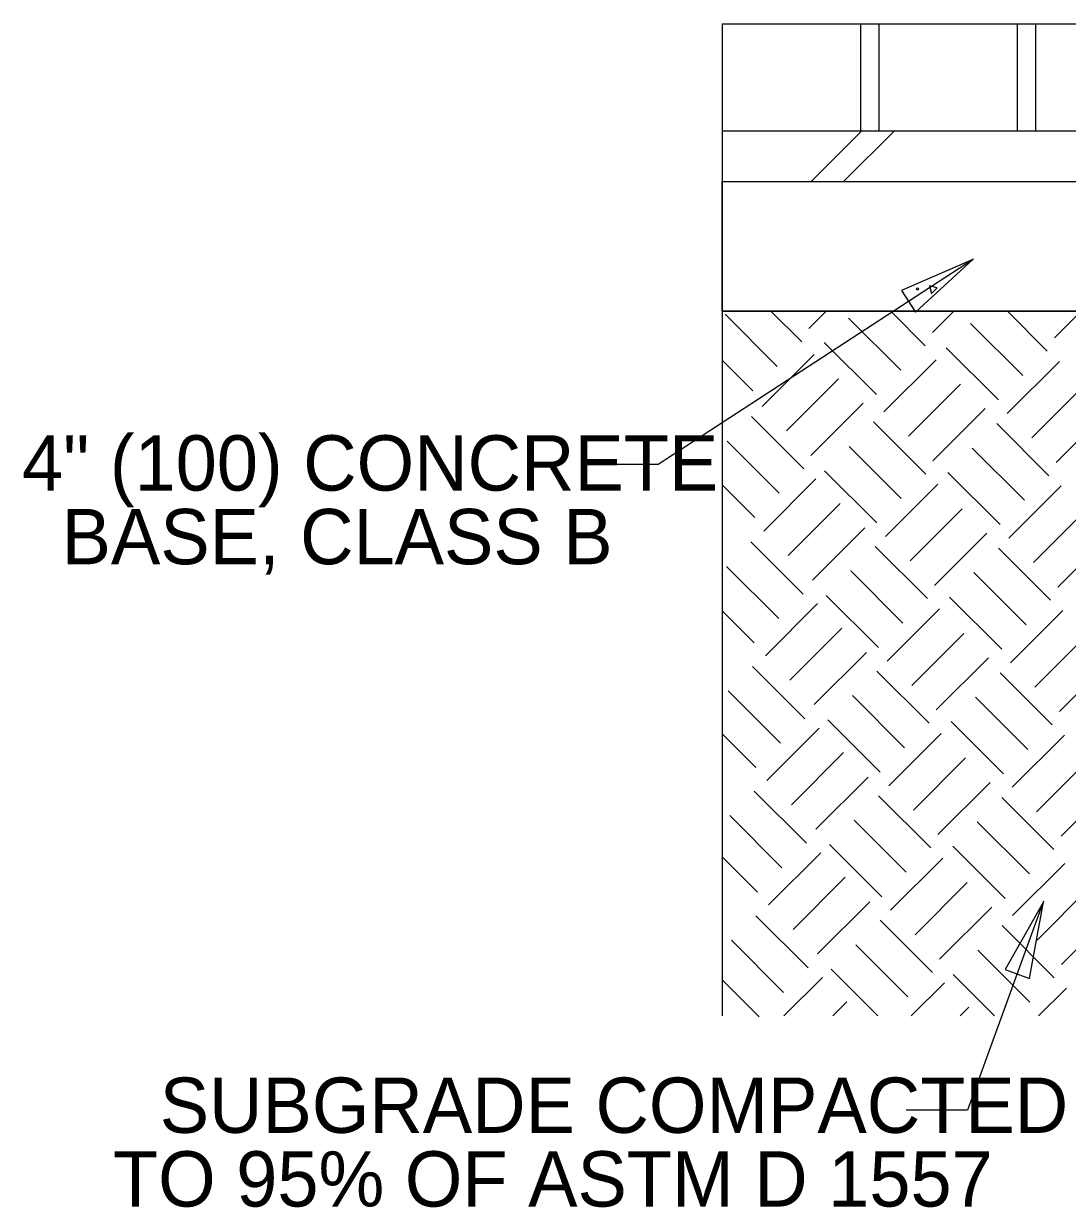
# Model space of a CAD drawing. Extents: x 4.5 to 16.3, y 0.2 to 9.7.
# Drawn here: x 5.772 to 7.47, y 3.16 to 5.086 of the extents above; entities that cross this region are included whole.
import ezdxf

# ---------------------------------------------------------------- set-up
doc = ezdxf.new("R2010")
doc.units = 0
for name, color, linetype in [('SD_P_Dimension Lines', 7, 'Continuous'), ('SD_P_Dimension Text', 7, 'Continuous'), ('SD_P_Prop Object Lines', 7, 'Continuous'), ('SD_P_Shading', 7, 'Continuous'), ('SD_X_Exist Object Lines', 7, 'Continuous')]:
    doc.layers.add(name, color=color, linetype=linetype)

msp = doc.modelspace()

# ---------------------------------------------------------------- linework, layer by layer
at = {"layer": 'SD_P_Dimension Lines'}
for p, q in [((7.3173, 4.7024), (6.8045, 4.3686)), ((7.3165, 4.702), (7.2003, 4.6514)), ((7.2232, 4.6162), (7.3165, 4.702)), ((7.2003, 4.6514), (7.2232, 4.6162)), ((6.8045, 4.3686), (6.7045, 4.3686)), ((7.4315, 3.6577), (7.3079, 3.3178)), ((7.4315, 3.657), (7.3691, 3.5467)), ((7.4086, 3.5323), (7.4315, 3.657)), ((7.3691, 3.5467), (7.4086, 3.5323)), ((7.3079, 3.3178), (7.2079, 3.3178))]:
    msp.add_line(p, q, dxfattribs=at)
at = {"layer": 'SD_P_Prop Object Lines'}
for p, q in [((6.9086, 5.0855), (9.9386, 5.0855)), ((6.9086, 5.0855), (6.9086, 3.4713)), ((7.1336, 5.0855), (7.1336, 4.9113)), ((7.1636, 5.0855), (7.1636, 4.9113)), ((7.3886, 5.0855), (7.3886, 4.9113)), ((7.4186, 5.0855), (7.4186, 4.9113)), ((6.9086, 4.9113), (9.9386, 4.9113)), ((6.9086, 4.8287), (9.9386, 4.8287)), ((6.9086, 4.6178), (9.9386, 4.6178))]:
    msp.add_line(p, q, dxfattribs=at)
at = {"layer": 'SD_P_Shading'}
msp.add_lwpolyline([(6.9086, 4.8287), (9.9386, 4.8287), (9.9386, 4.6178), (6.9086, 4.6178)], close=True, dxfattribs=at)
at = {"layer": 'SD_X_Exist Object Lines'}
for p, q in [((7.0532, 4.8287), (7.1357, 4.9113)), ((7.1062, 4.8287), (7.1888, 4.9113)), ((6.9983, 4.528), (6.9134, 4.6129)), ((7.038, 4.5678), (6.988, 4.6178)), ((7.0497, 4.5894), (7.0781, 4.6178)), ((7.1993, 4.5217), (7.1144, 4.6066)), ((7.2391, 4.5615), (7.1828, 4.6178)), ((7.2508, 4.5831), (7.2854, 4.6178)), ((7.4375, 4.5528), (7.3726, 4.6178)), ((7.4492, 4.5745), (7.4925, 4.6178)), ((7.3977, 4.5131), (7.3129, 4.5979)), ((7.1595, 4.482), (7.0747, 4.5668)), ((6.9735, 4.4626), (7.0583, 4.5475)), ((7.358, 4.4733), (7.2731, 4.5581)), ((6.9585, 4.4882), (6.9086, 4.5382)), ((7.1719, 4.454), (7.2568, 4.5388)), ((7.4572, 4.5362), (7.3724, 4.4513)), ((7.0132, 4.4229), (7.0981, 4.5077)), ((7.2117, 4.4142), (7.2966, 4.4991)), ((7.497, 4.4964), (7.4122, 4.4115)), ((7.053, 4.3831), (7.1379, 4.4679)), ((7.2515, 4.3744), (7.3363, 4.4593)), ((7.5368, 4.4566), (7.4519, 4.3718)), ((7.0413, 4.3615), (6.9565, 4.4463)), ((7.2398, 4.3528), (7.1549, 4.4376)), ((7.4402, 4.3501), (7.3554, 4.435)), ((7.4402, 4.3501), (7.3554, 4.435)), ((7.4402, 4.3501), (7.3554, 4.435)), ((7.4402, 4.3501), (7.3554, 4.435)), ((7.4402, 4.3501), (7.3554, 4.435)), ((7.4402, 4.3501), (7.3554, 4.435)), ((7.4402, 4.3501), (7.3554, 4.435)), ((7.4402, 4.3501), (7.3554, 4.435)), ((7.4402, 4.3501), (7.3554, 4.435)), ((7.4402, 4.3501), (7.3554, 4.435)), ((7.4402, 4.3501), (7.3554, 4.435)), ((7.4402, 4.3501), (7.3554, 4.435)), ((7.4402, 4.3501), (7.3554, 4.435)), ((7.4402, 4.3501), (7.3554, 4.435)), ((7.0015, 4.3217), (6.9167, 4.4065)), ((7.2, 4.313), (7.1151, 4.3979)), ((7.4004, 4.3104), (7.3156, 4.3952)), ((7.1602, 4.2732), (7.0754, 4.3581)), ((7.3607, 4.2706), (7.2758, 4.3554)), ((6.9618, 4.2819), (6.9086, 4.3351)), ((7.061, 4.3448), (6.9762, 4.2599)), ((7.1746, 4.2513), (7.2595, 4.3361)), ((7.4599, 4.3334), (7.3751, 4.2486)), ((7.1008, 4.305), (7.0159, 4.2202)), ((7.2144, 4.2115), (7.2993, 4.2963)), ((7.4997, 4.2937), (7.4149, 4.2088)), ((7.1406, 4.2652), (7.0557, 4.1804)), ((7.2542, 4.1717), (7.339, 4.2566)), ((7.0403, 4.1575), (6.9555, 4.2424)), ((7.5395, 4.2539), (7.4546, 4.169)), ((7.2425, 4.1501), (7.1576, 4.2349)), ((7.4429, 4.1474), (7.3581, 4.2323)), ((7.0006, 4.1178), (6.9157, 4.2026)), ((7.2027, 4.1103), (7.1178, 4.1952)), ((7.4031, 4.1076), (7.3183, 4.1925)), ((7.0637, 4.1421), (6.9789, 4.0572)), ((7.1629, 4.0705), (7.0781, 4.1554)), ((7.3634, 4.0679), (7.2785, 4.1527)), ((6.9608, 4.078), (6.9086, 4.1302)), ((7.1773, 4.0486), (7.2622, 4.1334)), ((7.4626, 4.1307), (7.3778, 4.0459)), ((7.1035, 4.1023), (7.0186, 4.0174)), ((7.2171, 4.0088), (7.302, 4.0936)), ((7.5024, 4.091), (7.4175, 4.0061)), ((7.1433, 4.0625), (7.0584, 3.9777)), ((7.2569, 3.969), (7.3417, 4.0539)), ((7.5422, 4.0512), (7.4573, 3.9663)), ((7.043, 3.9548), (6.9582, 4.0397)), ((7.2452, 3.9474), (7.1603, 4.0322)), ((7.4456, 3.9447), (7.3608, 4.0296)), ((7.0033, 3.9151), (6.9184, 3.9999)), ((7.2054, 3.9076), (7.1205, 3.9924)), ((7.4058, 3.9049), (7.321, 3.9898)), ((7.1656, 3.8678), (7.0808, 3.9527)), ((7.3661, 3.8652), (7.2812, 3.95)), ((6.9635, 3.8753), (6.9086, 3.9302)), ((7.0664, 3.9394), (6.9816, 3.8545)), ((7.18, 3.8458), (7.2649, 3.9307)), ((7.4653, 3.928), (7.3805, 3.8432)), ((7.1062, 3.8996), (7.0213, 3.8147)), ((7.2198, 3.8061), (7.3046, 3.8909)), ((7.5051, 3.8883), (7.4202, 3.8034)), ((7.146, 3.8598), (7.0611, 3.775)), ((7.0457, 3.7521), (6.9609, 3.837)), ((7.2596, 3.7663), (7.3444, 3.8511)), ((7.5449, 3.8485), (7.46, 3.7636)), ((7.2479, 3.7447), (7.163, 3.8295)), ((7.4483, 3.742), (7.3635, 3.8268)), ((7.006, 3.7123), (6.9211, 3.7972)), ((7.2081, 3.7049), (7.1232, 3.7897)), ((7.4085, 3.7022), (7.3237, 3.7871)), ((7.0691, 3.7366), (6.9843, 3.6518)), ((7.1683, 3.6651), (7.0835, 3.75)), ((7.3688, 3.6624), (7.2839, 3.7473)), ((6.9662, 3.6726), (6.9086, 3.7302)), ((7.1827, 3.6431), (7.2676, 3.728)), ((7.3812, 3.6345), (7.466, 3.7193)), ((7.1089, 3.6969), (7.024, 3.612)), ((7.2225, 3.6034), (7.3073, 3.6882)), ((7.421, 3.5947), (7.5058, 3.6795)), ((7.1487, 3.6571), (7.0638, 3.5722)), ((7.2623, 3.5636), (7.3471, 3.6484)), ((7.4607, 3.5549), (7.5456, 3.6398)), ((7.0484, 3.5494), (6.9636, 3.6343)), ((7.2506, 3.5419), (7.1657, 3.6268)), ((7.449, 3.5333), (7.3642, 3.6181)), ((7.0087, 3.5096), (6.9238, 3.5945)), ((7.2108, 3.5022), (7.1259, 3.587)), ((7.4092, 3.4935), (7.3244, 3.5784)), ((7.1621, 3.4713), (7.0862, 3.5473)), ((6.9689, 3.4699), (6.9086, 3.5302)), ((7.0718, 3.5339), (7.0092, 3.4713)), ((7.2703, 3.5253), (7.2163, 3.4713)), ((7.3519, 3.4713), (7.2846, 3.5386)), ((7.4687, 3.5166), (7.4235, 3.4713)), ((7.1116, 3.4942), (7.0888, 3.4713)), ((7.31, 3.4855), (7.2959, 3.4713))]:
    msp.add_line(p, q, dxfattribs=at)
msp.add_lwpolyline([(7.2494, 4.6465), (7.2583, 4.6557), (7.2459, 4.6592)], close=True, dxfattribs=at)
msp.add_circle((7.2265, 4.654), 0.00173, dxfattribs=at)

# ---------------------------------------------------------------- texts
at = {"layer": 'SD_P_Dimension Text'}
for s, p in [('4" (100) CONCRETE', (5.7696, 4.3259)), ('BASE, CLASS B', (5.8341, 4.2061)), ('SUBGRADE COMPACTED', (5.9937, 3.281)), ('TO 95% OF ASTM D 1557', (5.9176, 3.1611))]:
    msp.add_text(s, height=0.09, dxfattribs=at).set_placement(p)

doc.saveas('drawing.dxf')
